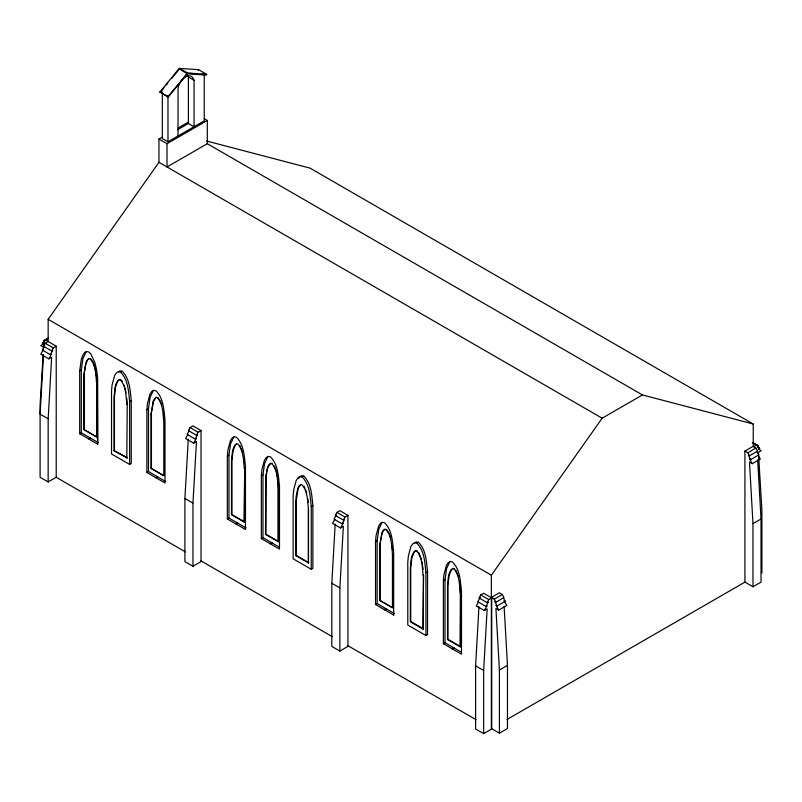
<?xml version="1.0" encoding="UTF-8"?>
<svg xmlns="http://www.w3.org/2000/svg" width="802" height="802" viewBox="0 0 802 802"><rect width="100%" height="100%" fill="white"/><g stroke="black" fill="none" stroke-linecap="round" stroke-linejoin="round"><path stroke-width="1.2" d="M43.458 355.035L40.1 414.143L48.16 418.794L48.16 481.942L40.1 477.29L40.1 404.759L43.138 354.725M48.16 418.794L51.649 357.231L48.832 358.855L40.772 354.203L43.027 350.294M188.4 430.614L189.533 429.952L187.117 434.373L195.177 439.025L197.593 434.604L196.46 435.265L188.4 430.614L190.024 427.576L192.961 425.882L201.021 430.534L201.021 561.601L192.961 566.252L184.901 561.601L184.901 498.463L188.259 439.356M192.961 566.252L192.961 503.115L196.46 441.541L193.633 443.175L185.583 438.524L187.838 434.614M335.316 515.415L336.449 514.754L334.033 519.175L342.093 523.826L344.509 519.415L343.366 520.067L335.316 515.415L336.94 512.378L339.878 510.684L347.938 515.335L347.938 646.412L339.878 651.064L331.817 646.412L331.817 583.265L335.176 524.157M339.878 651.064L339.878 587.916L343.366 526.353L340.549 527.977L332.489 523.325L334.745 519.415M479.095 597.981L480.238 597.33L477.822 601.741L485.882 606.402L488.298 601.981L487.155 602.633L479.095 597.981L480.729 594.944L483.656 593.259L491.716 597.911L491.716 728.978L483.656 733.629L475.606 728.978L475.606 665.83L478.954 606.723M483.656 733.629L483.656 670.482L487.155 608.918L484.338 610.543L476.278 605.891L478.533 601.981M43.438 349.722L43.599 347.226L40.772 345.592L43.799 343.847M83.839 375.847L86.004 362.303L87.268 359.827L88.701 358.654L90.225 358.855C95.999 365.341 95.719 375.035 96.611 383.226L96.611 436.889L83.839 429.521L83.839 375.847L84.641 370.313L85.373 365.712L87.669 359.597L89.102 358.424L90.626 358.624L93.583 363.005M114.054 450.684L127.227 457.822L114.054 450.684L114.054 397.02C114.876 391.226 114.074 383.446 119.328 379.597M114.465 450.453L114.465 396.789L115.588 386.885L117.894 380.77M151.027 414.634L153.182 401.09L155.889 397.441L157.413 397.642C163.187 404.128 162.896 413.832 163.788 422.012L163.788 475.676L151.027 468.308L151.027 414.634L153.593 400.86L156.29 397.211M244.259 522.142L244.67 468.238L244.259 522.142L231.497 514.764L231.497 461.1C232.319 455.305 231.517 447.526 236.76 443.676M244.67 521.901L231.898 514.533L231.898 460.869L233.031 450.965L235.327 444.849M278.274 541.771L265.512 534.403L265.903 475.436L267.667 467.195L268.941 464.719L270.374 463.546L271.898 463.736C277.662 470.233 277.382 479.927 278.274 488.107L278.274 541.771L278.284 482.112M278.675 541.54L265.913 534.172L265.913 480.498C266.675 474.794 266.023 467.416 270.775 463.305L272.299 463.506M308.439 562.914L295.667 555.535L296.068 496.568L297.833 488.328L299.096 485.852L300.529 484.679L302.053 484.879C307.828 491.365 307.547 501.06 308.439 509.24L308.439 562.914L308.439 509.24M308.84 562.673L296.068 555.305L296.068 501.641L298.234 488.097L300.93 484.448M379.677 546.653L381.842 533.109L383.105 530.633L384.549 529.46L386.063 529.661C391.837 536.147 391.556 545.841 392.449 554.022L392.449 607.695L379.677 600.317L379.677 546.653L380.479 541.119L382.243 532.879L383.516 530.403L384.95 529.23L386.464 529.42L389.421 533.811M423.095 629.109L423.496 575.204L423.095 629.109L410.333 621.74L410.333 568.067C411.145 562.272 410.343 554.503 415.596 550.643L417.12 550.844M423.496 628.878L410.734 621.5L410.734 567.836L411.867 557.931L414.163 551.816M460.308 587.204L460.298 646.863L447.526 639.495L447.526 585.821C448.348 580.026 447.546 572.257 452.799 568.397L454.313 568.598M460.699 646.633L447.927 639.264L447.927 585.59L449.06 575.686L451.356 569.57M79.689 370.925L81.293 359.507L82.756 355.386L84.551 352.68L86.596 351.507L88.751 351.958L90.907 354.003L94.746 362.314A54.346 31.378 60 0 1 97.513 377.742L97.814 444.208L79.689 433.742L79.689 370.925L81.293 370.003L82.907 358.574L86.165 351.747M146.866 409.722L147.438 403.576L149.934 394.183L151.738 391.466L153.773 390.303L155.939 390.754C163.598 398.233 163.899 410.163 165.001 420.188L165.001 482.994L146.866 472.528L146.866 409.722L148.48 408.789L150.084 397.361L153.352 390.534M245.582 529.52L227.337 518.984L227.337 456.178L227.908 450.032L230.405 440.639L232.209 437.922L234.244 436.759L236.41 437.21C244.069 444.689 244.369 456.619 245.472 466.644L245.472 529.45M246.074 527.937L228.951 518.052L228.951 455.245L230.555 443.817L233.823 436.99M261.352 475.817L261.913 469.671L264.419 460.278L266.224 457.561L268.259 456.398L270.424 456.849C278.083 464.328 278.384 476.258 279.487 486.283L279.487 549.089L261.352 538.623L261.352 475.817L262.966 474.884L264.57 463.456L267.838 456.629M393.802 615.084L375.526 604.538L375.526 541.731L376.088 535.586L378.594 526.192L380.399 523.475L382.434 522.313L384.589 522.764C392.258 530.242 392.559 542.172 393.662 552.197L393.662 615.004M394.263 613.49L377.14 603.605L377.14 540.799L378.745 529.38L382.003 522.543M443.376 580.899L443.937 574.753L446.443 565.36L448.238 562.653L450.283 561.48L452.438 561.931C460.097 569.42 460.408 581.35 461.501 591.375L461.501 654.181L443.376 643.715L443.376 580.899L444.99 579.976L446.594 568.548L449.852 561.721M198.315 70.456L198.605 69.674L206.665 74.325L206.365 75.107L187.317 73.804L178.966 68.711L159.919 92.009L168.27 97.102L187.618 73.022L206.665 74.325M43.599 346.294L44.732 345.642L42.316 350.063L50.376 354.715L52.792 350.294L51.649 350.945L43.599 346.294L45.223 343.266L48.16 341.572L48.16 319.336L158.956 162.325L158.956 139.057L162.134 137.222M51.649 350.945L53.283 347.918L56.22 346.223L45.223 339.787L43.599 340.94L44.732 341.602L42.316 343.226L43.599 343.968M196.46 435.265L198.084 432.228L201.021 430.534M343.366 520.067L345 517.029L347.938 515.335M487.155 602.633L488.789 599.605L491.716 597.911M48.832 358.855L51.649 353.973L50.376 354.715M193.633 443.175L196.46 438.293L195.177 439.025M340.549 527.977L343.366 523.094L342.093 523.826M484.338 610.543L487.155 605.66L485.882 606.402M298.404 478.644L299.607 476.839M504.117 606.262L507.476 665.369L507.476 728.517L499.415 733.168L491.355 728.517L491.355 575.214L602.152 418.203L642.452 394.935L753.248 424.017L753.248 446.243L753.84 446.594L756.777 444.899L758.401 446.052L757.268 446.704L759.684 448.338L758.401 449.07M160.21 92.451L164.019 87.789M166.305 84.992L167.829 83.127M171.638 78.476L178.505 70.085M168.27 97.102L167.979 96.671L187.618 73.022L179.558 68.37L179.267 69.152M178.044 128.039L188.65 121.924M177.653 129.713L188.41 123.508L194.044 126.756L194.044 80.24C190.194 68.822 177.613 82.095 178.034 89.483L178.034 136.009M162.345 92.029L162.345 138.556L167.979 141.804L204.239 120.871L204.239 74.345L201.803 74.195M158.956 139.057L167.016 143.708L207.307 120.45L207.307 143.708L642.452 394.935M207.307 143.708L167.016 166.976L167.016 143.708M45.223 339.787L48.25 338.043M43.599 340.94L48.631 338.033M42.316 343.226L44.331 342.063M118.425 371.747L120.581 372.198L122.195 371.266C129.854 378.745 130.155 390.684 131.257 400.709L131.257 463.516L129.643 464.438L111.518 453.972L111.518 391.165L112.079 385.02L114.586 375.627L116.38 372.91L120.029 370.815L122.195 371.266M129.643 464.438L129.643 401.632L131.257 400.709M126.826 458.062L127.227 404.158M79.689 433.742L81.293 432.809L98.155 442.534M88.751 438.975L90.365 438.042M48.16 481.942L56.22 477.29L185.422 551.886M146.866 472.528L148.48 471.596L165.603 481.481M155.939 477.761L157.543 476.829M227.337 456.178L228.951 455.245M227.337 518.984L228.951 518.052M300.028 476.599L302.194 477.05L303.808 476.117C311.467 483.606 311.767 495.536 312.87 505.561L312.87 568.367L311.256 569.29L293.131 558.824L293.131 496.017L293.692 489.872L296.189 480.478L297.993 477.761L301.642 475.666L303.808 476.117M236.149 524.067L237.763 523.135M236.41 524.217L238.014 523.285M311.256 569.29L311.256 506.483L312.87 505.561M261.352 538.623L262.966 537.691L279.086 546.994M270.164 543.706L271.768 542.774M270.424 543.856L272.028 542.924M375.526 541.731L377.14 540.799M414.694 542.794L416.85 543.245L418.464 542.322C426.123 549.801 426.423 561.731 427.526 571.756L427.526 634.562L425.912 635.495L407.787 625.029L407.787 562.222L408.348 556.067L410.855 546.683L412.659 543.967L416.308 541.871L418.464 542.322M425.912 635.495L425.912 572.688L427.526 571.756M375.526 604.538L377.14 603.605M384.328 609.62L385.942 608.688M384.589 609.771L386.203 608.838M460.298 646.863L460.699 592.959M506.984 719.494L744.918 582.122L744.918 451.055L752.978 446.403L755.905 448.097L757.539 451.135L749.479 455.787L748.336 455.125L750.762 459.546L758.812 454.894L756.877 451.356M502.353 594.493L499.415 592.798L491.355 597.45L494.293 599.144L502.353 594.493L503.977 597.52L495.917 602.172L494.784 601.52L497.2 605.941L505.26 601.289L503.325 597.751M744.918 451.055L747.845 452.749L755.905 448.097M499.415 733.168L499.415 670.021L495.917 608.457L498.744 610.081L506.794 605.43L503.977 600.548L505.26 601.289M744.918 582.122L752.978 586.773L752.978 523.636L749.479 462.062L752.296 463.696L760.356 459.045L758.101 455.135M443.376 643.715L444.99 642.783L461.1 652.086M452.178 648.798L453.792 647.866M452.438 648.948L454.052 648.016M499.415 670.021L507.476 665.369M752.978 523.636L761.028 518.984L757.679 459.877M752.978 586.773L761.028 582.122L761.028 518.984M179.558 68.37L198.605 69.674M189.733 73.353L193.352 73.614M118.917 379.827L120.44 380.028C126.215 386.514 125.934 396.208 126.826 404.388M236.359 443.907L237.883 444.107C243.648 450.594 243.367 460.288 244.259 468.468M415.195 550.874L416.709 551.074C422.484 557.56 422.203 567.255 423.095 575.435M452.388 568.628L453.912 568.829C459.686 575.315 459.406 585.009 460.298 593.199M206.475 140.962L310.053 168.139L753.248 424.017M187.808 75.468L188.41 76.982L194.044 80.24M159.919 92.009L167.979 96.671M204.289 118.706L207.307 120.45M752.747 442.574L756.777 444.899M752.366 442.554L758.401 446.052M757.669 447.175L759.684 448.338M758.201 448.96L761.228 450.704L758.401 452.328L761.9 509.861L761.9 573.009M750.762 459.546L749.479 458.804L752.296 463.696M158.956 162.325L602.152 418.203M48.16 319.336L491.355 575.214M45.223 343.266L53.283 347.918M480.729 594.944L488.789 599.605M190.024 427.576L198.084 432.228M336.94 512.378L345 517.029M497.2 605.941L495.917 605.199L498.744 610.081M83.839 429.521L96.611 436.889M151.027 468.308L163.788 475.676M379.677 600.317L392.449 607.695M475.606 665.83L483.656 670.482M184.901 498.463L192.961 503.115M331.817 583.265L339.878 587.916M201.021 560.889L332.279 636.678M347.938 645.71L476.117 719.715M416.85 543.245C424.519 550.733 424.819 562.663 425.912 572.688M302.194 477.05C309.853 484.528 310.153 496.458 311.256 506.483M120.581 372.198C128.24 379.677 128.551 391.607 129.643 401.632M157.814 397.411L160.771 401.802M120.841 379.787L122.365 381.351M747.845 452.749L749.479 455.787M494.293 599.144L495.917 602.172M455.837 570.152L458.223 575.936M418.634 552.398L421.341 559.164M303.978 486.202L304.93 488.087M274.294 466.012L276.199 470.854M239.798 445.431L242.505 452.198M389.742 534.794L390.694 537.751M305.732 490.012L306.675 492.969M161.082 402.784L161.723 404.749M124.12 385.16L124.751 387.135M93.904 363.998L95.879 371.777M421.852 561.58L422.373 563.996M276.78 473.04L277.843 478.844M125.072 388.118L126.094 392.95M459.566 581.751L460.007 585.029M422.664 566.182L423.105 569.45M392.158 545.851L392.609 550.332M307.858 498.894L308.299 502.162M243.828 459.205L244.269 462.473M163.508 413.842L164.039 419.476M96.17 373.963L96.611 377.231M126.836 398.393L127.147 403.005M444.99 579.976L444.99 642.783M380.088 546.423L380.088 600.086M262.966 474.884L262.966 537.691M188.41 76.982L188.41 123.508M167.979 95.288L167.979 141.804M151.428 414.403L151.428 468.077M148.48 408.789L148.48 471.596M97.513 377.742L97.513 444.027M84.24 375.617L84.24 429.291M81.293 370.003L81.293 432.809M56.22 346.223L56.22 477.29"/></g></svg>
